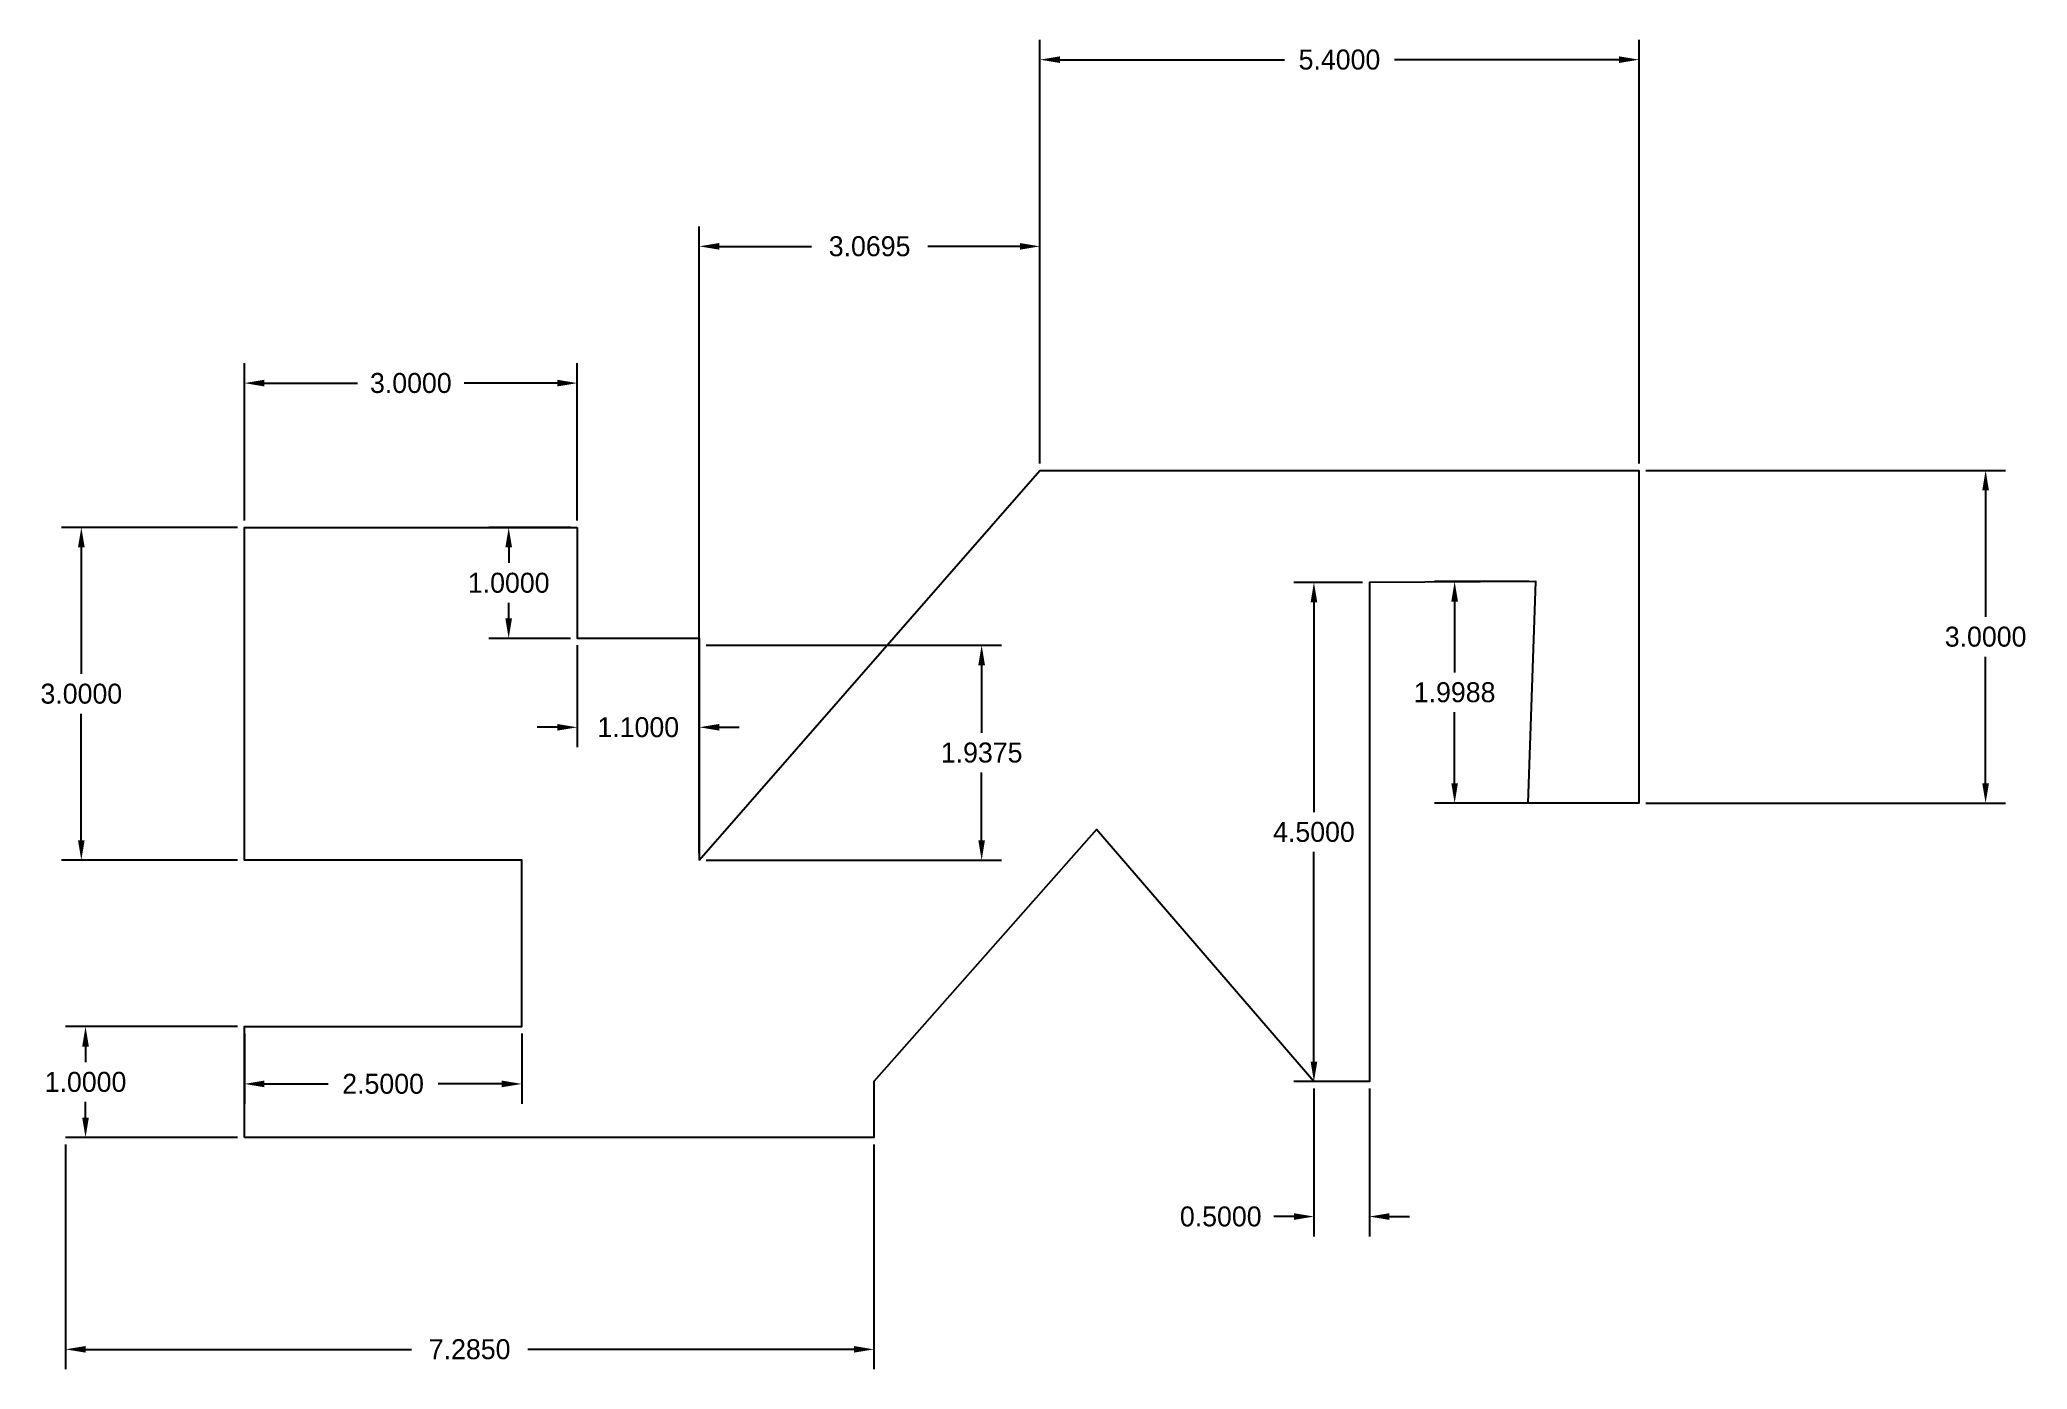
# Model space of a CAD drawing. Header units: inches. Extents: x 23.4 to 41.3, y 17.6 to 29.5.
import ezdxf

# ---------------------------------------------------------------- set-up
doc = ezdxf.new("R2010")
doc.units = ezdxf.units.IN
doc.header["$MEASUREMENT"] = 0
doc.dimstyles.get("Standard").update_dxf_attribs({"dimtxt": 0.18, "dimasz": 0.18, "dimexe": 0.18, "dimexo": 0.0625, "dimgap": 0.09, "dimtad": 0, "dimtih": 1, "dimtoh": 1, "dimdec": 4, "dimzin": 0, "dimdsep": 46, "dimtxsty": 'Standard', "dimcen": 0.09, "dimadec": 0, "dimazin": 0, "dimtfac": 1, "dimtdec": 4, "dimtofl": 0, "dimtmove": 0, "dimatfit": 3, "dimfxl": 1, "dimtolj": 1, "dimtzin": 0, "dimarcsym": 0})

# ---------------------------------------------------------------- blocks, each defined once
blk = doc.blocks.new('*D2')
at = {"color": 0, "lineweight": -2}
for p, q in [((25.141, 20.642), (23.591, 20.642)), ((23.771, 20.462), (23.771, 20.322)), ((23.771, 19.822), (23.771, 19.962)), ((25.141, 19.642), (23.591, 19.642))]:
    blk.add_line(p, q, dxfattribs=at)
at = {"color": 0}
for points in [[(23.741, 20.462), (23.801, 20.462), (23.771, 20.642)], [(23.741, 19.822), (23.801, 19.822), (23.771, 19.642)]]:
    blk.add_solid(points, dxfattribs=at)
at = {"layer": 'Defpoints', "color": 0}
for p in [(23.771, 20.642), (25.203, 20.642), (25.203, 19.642)]:
    blk.add_point(p, dxfattribs=at)
at = {"color": 0, "insert": (23.771, 20.142), "char_height": 0.18, "attachment_point": 5}
blk.add_mtext('\\A1;1.0000', dxfattribs=at)
blk = doc.blocks.new('*D3')
at = {"color": 0, "lineweight": -2}
for p, q in [((25.203, 20.58), (25.203, 19.945)), ((27.703, 20.58), (27.703, 19.945)), ((25.383, 20.125), (25.958, 20.125)), ((27.523, 20.125), (26.948, 20.125))]:
    blk.add_line(p, q, dxfattribs=at)
at = {"color": 0}
for points in [[(25.383, 20.155), (25.383, 20.095), (25.203, 20.125)], [(27.523, 20.155), (27.523, 20.095), (27.703, 20.125)]]:
    blk.add_solid(points, dxfattribs=at)
at = {"layer": 'Defpoints', "color": 0}
for p in [(25.203, 20.642), (27.703, 20.642), (25.203, 20.125)]:
    blk.add_point(p, dxfattribs=at)
at = {"color": 0, "insert": (26.453, 20.125), "char_height": 0.18, "attachment_point": 5}
blk.add_mtext('\\A1;2.5000', dxfattribs=at)
blk = doc.blocks.new('*D4')
at = {"color": 0, "lineweight": -2}
for p, q in [((25.141, 25.142), (23.553, 25.142)), ((23.733, 24.962), (23.733, 23.822)), ((23.733, 22.322), (23.733, 23.462)), ((25.141, 22.142), (23.553, 22.142))]:
    blk.add_line(p, q, dxfattribs=at)
at = {"color": 0}
for points in [[(23.703, 24.962), (23.763, 24.962), (23.733, 25.142)], [(23.703, 22.322), (23.763, 22.322), (23.733, 22.142)]]:
    blk.add_solid(points, dxfattribs=at)
at = {"layer": 'Defpoints', "color": 0}
for p in [(23.733, 25.142), (25.203, 25.142), (25.203, 22.142)]:
    blk.add_point(p, dxfattribs=at)
at = {"color": 0, "insert": (23.733, 23.642), "char_height": 0.18, "attachment_point": 5}
blk.add_mtext('\\A1;3.0000', dxfattribs=at)
blk = doc.blocks.new('*D5')
at = {"color": 0, "lineweight": -2}
for p, q in [((25.203, 25.205), (25.203, 26.623)), ((28.203, 25.205), (28.203, 26.623)), ((25.383, 26.443), (26.223, 26.443)), ((28.023, 26.443), (27.183, 26.443))]:
    blk.add_line(p, q, dxfattribs=at)
at = {"color": 0}
for points in [[(25.383, 26.473), (25.383, 26.413), (25.203, 26.443)], [(28.023, 26.473), (28.023, 26.413), (28.203, 26.443)]]:
    blk.add_solid(points, dxfattribs=at)
at = {"layer": 'Defpoints', "color": 0}
for p in [(25.203, 26.443), (25.203, 25.142), (28.203, 25.142)]:
    blk.add_point(p, dxfattribs=at)
at = {"color": 0, "insert": (26.703, 26.443), "char_height": 0.18, "attachment_point": 5}
blk.add_mtext('\\A1;3.0000', dxfattribs=at)
blk = doc.blocks.new('*D6')
at = {"color": 0, "lineweight": -2}
for p, q in [((28.141, 25.142), (27.405, 25.142)), ((27.585, 24.962), (27.585, 24.822)), ((27.585, 24.322), (27.585, 24.462)), ((28.141, 24.142), (27.405, 24.142))]:
    blk.add_line(p, q, dxfattribs=at)
at = {"color": 0}
for points in [[(27.555, 24.962), (27.615, 24.962), (27.585, 25.142)], [(27.555, 24.322), (27.615, 24.322), (27.585, 24.142)]]:
    blk.add_solid(points, dxfattribs=at)
at = {"layer": 'Defpoints', "color": 0}
for p in [(27.585, 25.142), (28.203, 25.142), (28.203, 24.142)]:
    blk.add_point(p, dxfattribs=at)
at = {"color": 0, "insert": (27.585, 24.642), "char_height": 0.18, "attachment_point": 5}
blk.add_mtext('\\A1;1.0000', dxfattribs=at)
blk = doc.blocks.new('*D7')
at = {"color": 0, "lineweight": -2}
for p, q in [((28.203, 24.08), (28.203, 23.16)), ((29.303, 24.08), (29.303, 23.16)), ((28.023, 23.34), (27.843, 23.34)), ((29.483, 23.34), (29.663, 23.34))]:
    blk.add_line(p, q, dxfattribs=at)
at = {"color": 0}
for points in [[(28.023, 23.37), (28.023, 23.31), (28.203, 23.34)], [(29.483, 23.37), (29.483, 23.31), (29.303, 23.34)]]:
    blk.add_solid(points, dxfattribs=at)
at = {"layer": 'Defpoints', "color": 0}
for p in [(28.203, 24.142), (29.303, 24.142), (29.303, 23.34)]:
    blk.add_point(p, dxfattribs=at)
at = {"color": 0, "insert": (28.753, 23.34), "char_height": 0.18, "attachment_point": 5}
blk.add_mtext('\\A1;1.1000', dxfattribs=at)
blk = doc.blocks.new('*D8')
at = {"color": 0, "lineweight": -2}
for p, q in [((29.366, 24.08), (32.028, 24.08)), ((31.848, 23.9), (31.848, 23.291)), ((31.848, 22.322), (31.848, 22.931)), ((29.366, 22.142), (32.028, 22.142))]:
    blk.add_line(p, q, dxfattribs=at)
at = {"color": 0}
for points in [[(31.818, 23.9), (31.878, 23.9), (31.848, 24.08)], [(31.818, 22.322), (31.878, 22.322), (31.848, 22.142)]]:
    blk.add_solid(points, dxfattribs=at)
at = {"layer": 'Defpoints', "color": 0}
for p in [(29.303, 24.08), (29.303, 22.142), (31.848, 22.142)]:
    blk.add_point(p, dxfattribs=at)
at = {"color": 0, "insert": (31.848, 23.111), "char_height": 0.18, "attachment_point": 5}
blk.add_mtext('\\A1;1.9375', dxfattribs=at)
blk = doc.blocks.new('*D9')
at = {"color": 0, "lineweight": -2}
for p, q in [((29.303, 22.205), (29.303, 27.856)), ((32.373, 25.718), (32.373, 27.856)), ((29.483, 27.676), (30.313, 27.676)), ((32.193, 27.676), (31.363, 27.676))]:
    blk.add_line(p, q, dxfattribs=at)
at = {"color": 0}
for points in [[(29.483, 27.706), (29.483, 27.646), (29.303, 27.676)], [(32.193, 27.706), (32.193, 27.646), (32.373, 27.676)]]:
    blk.add_solid(points, dxfattribs=at)
at = {"layer": 'Defpoints', "color": 0}
for p in [(32.373, 27.676), (32.373, 25.656), (29.303, 22.142)]:
    blk.add_point(p, dxfattribs=at)
at = {"color": 0, "insert": (30.838, 27.676), "char_height": 0.18, "attachment_point": 5}
blk.add_mtext('\\A1;3.0695', dxfattribs=at)
blk = doc.blocks.new('*D10')
at = {"color": 0, "lineweight": -2}
for p, q in [((32.373, 25.781), (32.373, 29.539)), ((37.773, 25.718), (37.773, 29.539)), ((32.553, 29.359), (34.578, 29.359)), ((37.593, 29.359), (35.568, 29.359))]:
    blk.add_line(p, q, dxfattribs=at)
at = {"color": 0}
for points in [[(32.553, 29.389), (32.553, 29.329), (32.373, 29.359)], [(37.593, 29.389), (37.593, 29.329), (37.773, 29.359)]]:
    blk.add_solid(points, dxfattribs=at)
at = {"layer": 'Defpoints', "color": 0}
for p in [(37.773, 29.359), (32.373, 25.718), (37.773, 25.656)]:
    blk.add_point(p, dxfattribs=at)
at = {"color": 0, "insert": (35.073, 29.359), "char_height": 0.18, "attachment_point": 5}
blk.add_mtext('\\A1;5.4000', dxfattribs=at)
blk = doc.blocks.new('*D11')
at = {"color": 0, "lineweight": -2}
for p, q in [((37.835, 25.656), (41.077, 25.656)), ((40.897, 25.476), (40.897, 24.336)), ((40.897, 22.836), (40.897, 23.976)), ((37.835, 22.656), (41.077, 22.656))]:
    blk.add_line(p, q, dxfattribs=at)
at = {"color": 0}
for points in [[(40.867, 25.476), (40.927, 25.476), (40.897, 25.656)], [(40.867, 22.836), (40.927, 22.836), (40.897, 22.656)]]:
    blk.add_solid(points, dxfattribs=at)
at = {"layer": 'Defpoints', "color": 0}
for p in [(37.773, 25.656), (37.773, 22.656), (40.897, 22.656)]:
    blk.add_point(p, dxfattribs=at)
at = {"color": 0, "insert": (40.897, 24.156), "char_height": 0.18, "attachment_point": 5}
blk.add_mtext('\\A1;3.0000', dxfattribs=at)
blk = doc.blocks.new('*D12')
at = {"color": 0, "lineweight": -2}
for p, q in [((36.78, 24.654), (35.931, 24.654)), ((36.111, 24.474), (36.111, 23.835)), ((36.111, 22.836), (36.111, 23.475)), ((36.78, 22.656), (35.931, 22.656))]:
    blk.add_line(p, q, dxfattribs=at)
at = {"color": 0}
for points in [[(36.081, 24.474), (36.141, 24.474), (36.111, 24.654)], [(36.081, 22.836), (36.141, 22.836), (36.111, 22.656)]]:
    blk.add_solid(points, dxfattribs=at)
at = {"layer": 'Defpoints', "color": 0}
for p in [(36.843, 24.654), (36.111, 22.656), (36.843, 22.656)]:
    blk.add_point(p, dxfattribs=at)
at = {"color": 0, "insert": (36.111, 23.655), "char_height": 0.18, "attachment_point": 5}
blk.add_mtext('\\A1;1.9988', dxfattribs=at)
blk = doc.blocks.new('*D13')
at = {"color": 0, "lineweight": -2}
for p, q in [((35.28, 24.646), (34.663, 24.646)), ((34.843, 24.466), (34.843, 22.576)), ((34.843, 20.326), (34.843, 22.216)), ((35.28, 20.146), (34.663, 20.146))]:
    blk.add_line(p, q, dxfattribs=at)
at = {"color": 0}
for points in [[(34.813, 24.466), (34.873, 24.466), (34.843, 24.646)], [(34.813, 20.326), (34.873, 20.326), (34.843, 20.146)]]:
    blk.add_solid(points, dxfattribs=at)
at = {"layer": 'Defpoints', "color": 0}
for p in [(35.343, 24.646), (34.843, 20.146), (35.343, 20.146)]:
    blk.add_point(p, dxfattribs=at)
at = {"color": 0, "insert": (34.843, 22.396), "char_height": 0.18, "attachment_point": 5}
blk.add_mtext('\\A1;4.5000', dxfattribs=at)
blk = doc.blocks.new('*D14')
at = {"color": 0, "lineweight": -2}
for p, q in [((34.843, 20.084), (34.843, 18.749)), ((35.343, 20.084), (35.343, 18.749)), ((34.663, 18.929), (34.483, 18.929)), ((35.523, 18.929), (35.703, 18.929))]:
    blk.add_line(p, q, dxfattribs=at)
at = {"color": 0}
for points in [[(34.663, 18.959), (34.663, 18.899), (34.843, 18.929)], [(35.523, 18.959), (35.523, 18.899), (35.343, 18.929)]]:
    blk.add_solid(points, dxfattribs=at)
at = {"layer": 'Defpoints', "color": 0}
for p in [(34.843, 20.146), (35.343, 20.146), (34.843, 18.929)]:
    blk.add_point(p, dxfattribs=at)
at = {"color": 0, "insert": (34.003, 18.929), "char_height": 0.18, "attachment_point": 5}
blk.add_mtext('\\A1;0.5000', dxfattribs=at)
blk = doc.blocks.new('*D15')
at = {"color": 0, "lineweight": -2}
for p, q in [((23.591, 19.58), (23.591, 17.552)), ((30.876, 19.58), (30.876, 17.552)), ((23.771, 17.732), (26.708, 17.732)), ((30.696, 17.732), (27.758, 17.732))]:
    blk.add_line(p, q, dxfattribs=at)
at = {"color": 0}
for points in [[(23.771, 17.762), (23.771, 17.702), (23.591, 17.732)], [(30.696, 17.762), (30.696, 17.702), (30.876, 17.732)]]:
    blk.add_solid(points, dxfattribs=at)
at = {"layer": 'Defpoints', "color": 0}
for p in [(23.591, 19.642), (30.876, 19.642), (23.591, 17.732)]:
    blk.add_point(p, dxfattribs=at)
at = {"color": 0, "insert": (27.233, 17.732), "char_height": 0.18, "attachment_point": 5}
blk.add_mtext('\\A1;7.2850', dxfattribs=at)

msp = doc.modelspace()

# ---------------------------------------------------------------- linework, layer by layer
for points in [[(32.37269, 25.65557), (37.77269, 25.65557), (37.77269, 22.65557), (36.77269, 22.65557), (36.8425, 24.65435), (35.34252, 24.64647), (35.34252, 20.14647), (34.84252, 20.14647), (32.88369, 22.41869), (32.88369, 22.41869), (30.8756, 20.14647), (30.8756, 20.14647), (30.8756, 19.64227), (25.20319, 19.64227)], [(29.30319, 22.14227), (32.37269, 25.65557)], [(25.20319, 19.64227), (25.20319, 20.64227), (27.70319, 20.64227), (27.70319, 22.14227), (25.20319, 22.14227), (25.20319, 25.14227), (28.20319, 25.14227)], [(28.20319, 25.14227), (28.20319, 24.14227), (28.20319, 24.14227), (29.30319, 24.14227), (29.30319, 22.14227)]]:
    msp.add_lwpolyline(points)

# ---------------------------------------------------------------- dimensions: what is measured, and where the dimension line sits
for base, p1, p2, picture, middle in [((37.77269, 29.35867), (32.37269, 25.71807), (37.77269, 25.65557), '*D10', (35.07269, 29.35867)), ((32.37269, 27.67641), (29.30319, 22.14227), (32.37269, 25.65557), '*D9', (30.83794, 27.67641)), ((25.20319, 26.44276), (28.20319, 25.14227), (25.20319, 25.14227), '*D5', (26.70319, 26.44276)), ((29.30319, 23.33992), (28.20319, 24.14227), (29.30319, 24.14227), '*D7', (28.75319, 23.33992)), ((25.20319, 20.12494), (27.70319, 20.64227), (25.20319, 20.64227), '*D3', (26.45319, 20.12494)), ((34.84252, 18.92866), (35.34252, 20.14647), (34.84252, 20.14647), '*D14', (34.00252, 18.92866)), ((23.59056, 17.73239), (30.8756, 19.64227), (23.59056, 19.64227), '*D15', (27.23308, 17.73239))]:
    dim = msp.add_linear_dim(base=base, p1=p1, p2=p2, dimstyle='Standard')
    dim.commit()
    dim.dimension.update_dxf_attribs({"geometry": picture, "text_midpoint": middle})
for base, p1, p2, picture, middle in [((40.89745, 22.65557), (37.77269, 25.65557), (37.77269, 22.65557), '*D11', (40.89745, 24.15557)), ((23.73317, 25.14227), (25.20319, 22.14227), (25.20319, 25.14227), '*D4', (23.73317, 23.64227)), ((27.58485, 25.14227), (28.20319, 24.14227), (28.20319, 25.14227), '*D6', (27.58485, 24.64227)), ((34.84252, 20.14647), (35.34252, 24.64647), (35.34252, 20.14647), '*D13', (34.84252, 22.39647)), ((36.1109, 22.65557), (36.8425, 24.65435), (36.8425, 22.65557), '*D12', (36.1109, 23.65496)), ((31.84787, 22.14227), (29.30319, 24.07977), (29.30319, 22.14227), '*D8', (31.84787, 23.11102)), ((23.77056, 20.64227), (25.20319, 19.64227), (25.20319, 20.64227), '*D2', (23.77056, 20.14227))]:
    dim = msp.add_linear_dim(base=base, p1=p1, p2=p2, angle=90, dimstyle='Standard')
    dim.commit()
    dim.dimension.update_dxf_attribs({"geometry": picture, "text_midpoint": middle})

doc.saveas('drawing.dxf')
